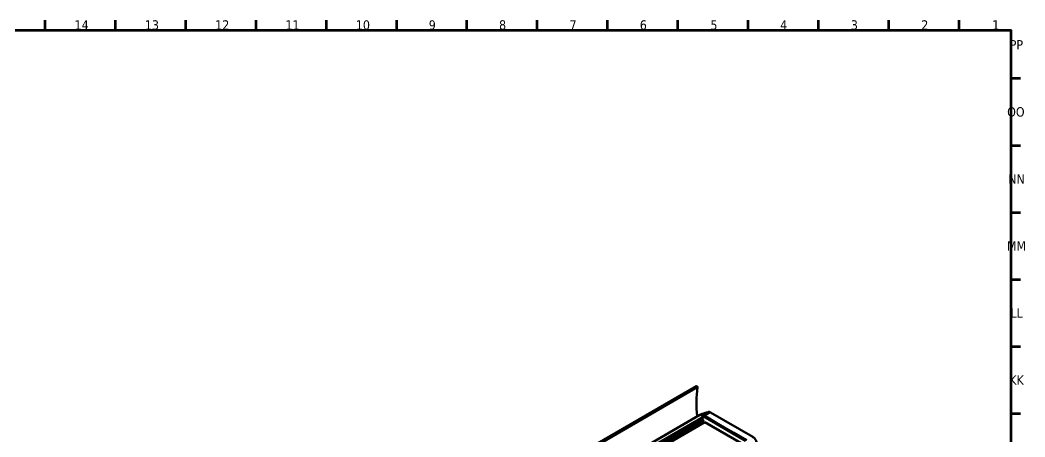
# Model space of a CAD drawing. Header units: millimetres. Extents: x 0 to 3000, y 0 to 3000.
# Drawn here: x 1923 to 2995, y 2546 to 2991 of the extents above; entities that cross this region are included whole.
import ezdxf

# ---------------------------------------------------------------- set-up
doc = ezdxf.new("R2010")
doc.units = ezdxf.units.MM
for name, color, linetype, lineweight in [('Border (ANSI)', 7, 'Continuous', 70), ('Visible (ANSI)', 7, 'Continuous', 50), ('Visible Narrow (ANSI)', 7, 'Continuous', 35)]:
    doc.layers.add(name, color=color, linetype=linetype, lineweight=lineweight)
doc.styles.add('Note Text (ANSI)', font='tahoma.ttf')

# ---------------------------------------------------------------- blocks, each defined once
blk = doc.blocks.new('Borders Default Border')
at = {"layer": 'Border (ANSI)'}
for p, q in [((1950, 2980), (1950, 2990.4)), ((2025, 2980), (2025, 2990.4)), ((2100, 2980), (2100, 2990.4)), ((2175, 2980), (2175, 2990.4)), ((2250, 2980), (2250, 2990.4)), ((2325, 2980), (2325, 2990.4)), ((2400, 2980), (2400, 2990.4)), ((2475, 2980), (2475, 2990.4)), ((2550, 2980), (2550, 2990.4)), ((2625, 2980), (2625, 2990.4)), ((2700, 2980), (2700, 2990.4)), ((2775, 2980), (2775, 2990.4)), ((2850, 2980), (2850, 2990.4)), ((2925, 2980), (2925, 2990.4)), ((2980, 2928.6), (2990.4, 2928.6)), ((2980, 2857.1), (2990.4, 2857.1)), ((2980, 2785.7), (2990.4, 2785.7)), ((2980, 2714.3), (2990.4, 2714.3)), ((2980, 2642.9), (2990.4, 2642.9)), ((2980, 2571.4), (2990.4, 2571.4))]:
    blk.add_line(p, q, dxfattribs=at)
at = {"layer": 'Border (ANSI)', "flags": 128}
blk.add_lwpolyline([(20, 20), (20, 2980), (2980, 2980), (2980, 20), (20, 20)], dxfattribs=at)
at = {"layer": 'Border (ANSI)', "char_height": 10, "attachment_point": 7, "style": 'Note Text (ANSI)'}
for s, insert in [('14', (1981.5, 2980.4)), ('13', (2056.5, 2980.2)), ('12', (2131.5, 2980.4)), ('11', (2206.5, 2980.4)), ('10', (2281.5, 2980.2)), ('9', (2359.2, 2980.2)), ('8', (2434.2, 2980.2)), ('7', (2509.4, 2980.4)), ('6', (2584.3, 2980.2)), ('5', (2659.6, 2980.2)), ('4', (2734, 2980.4)), ('3', (2809.4, 2980.2)), ('2', (2884.5, 2980.4)), ('1', (2960.2, 2980.4)), ('PP', (2978.8, 2959.3)), ('OO', (2976.1, 2887.6)), ('NN', (2977.2, 2816.4)), ('MM', (2975.8, 2745)), ('LL', (2979.6, 2673.6)), ('KK', (2978.3, 2602.1))]:
    blk.add_mtext(s, dxfattribs=dict(at, insert=insert))

msp = doc.modelspace()

# ---------------------------------------------------------------- linework, layer by layer
at = {"layer": 'Visible (ANSI)'}
for p, q in [((2644.6578, 2600.406), (1938.9653, 2192.9742)), ((2659.0285, 2572.2917), (2653.1985, 2569.167)), ((2705.0085, 2546.5015), (2659.8668, 2572.564)), ((2648.3129, 2569.818), (1941.2062, 2161.5697)), ((2652.0034, 2567.0376), (1944.8966, 2158.7893)), ((2652.1069, 2567.753), (1945.0001, 2159.4944)), ((1949.7304, 2155.8426), (2653.5532, 2562.1948)), ((2648.1863, 2569.8218), (2649.2469, 2570.4342)), ((2649.7238, 2566.3771), (2649.7237, 2566.3771)), ((2650.6927, 2565.8177), (2650.2916, 2566.0493)), ((2650.801, 2571.0177), (2650.801, 2571.0177)), ((2651.7534, 2564.3888), (2651.3998, 2564.593)), ((2652.8114, 2569.1134), (2651.7507, 2568.501)), ((2665.3484, 2560.6504), (2651.7507, 2568.501)), ((2652.1069, 2567.2665), (2652.1069, 2567.753)), ((2652.1069, 2563.7765), (2652.1069, 2561.3598)), ((2666.4091, 2561.2628), (2652.8114, 2569.1134)), ((2653.5532, 2562.1948), (2692.4908, 2539.7142)), ((2684.5316, 2550.7998), (2666.4091, 2561.2628)), ((2683.4709, 2550.1874), (2665.3484, 2560.6504)), ((2698.1292, 2542.9491), (2684.5316, 2550.7998)), ((2697.0686, 2542.3368), (2683.4709, 2550.1874))]:
    msp.add_line(p, q, dxfattribs=at)
for centre, major_axis, start_param, end_param in [((2729.4807, 2534.0245), (-60, 103.923), 0.614272364, 0.931642447), ((2645.1631, 2599.5308), (-0.5053, 0.8752), 3.755865018, 6.283185307), ((2649.3113, 2567.8733), (-1.125, 1.9486), 5.770873897, 6.527168954), ((2649.3129, 2568.0859), (-1, 1.7321), 5.6216365, 6.283185307), ((2650.6905, 2554.5131), (-8.885, 15.3893), 5.410637843, 5.6216365), ((2650.3719, 2568.4856), (-1.125, 1.9486), 5.665708272, 6.283185307), ((2651.409, 2552.3732), (10, -17.3205), 2.332026487, 2.509375692), ((2652.4696, 2552.9856), (-10, 17.3205), 5.473619141, 5.665708272), ((2650.6927, 2565.4095), (-0.25, 0.433), 3.926990817, 5.497787144), ((2651.3998, 2565.0012), (-0.25, 0.433), 0.785398163, 2.35619449), ((2651.7534, 2563.9806), (-0.25, 0.433), 3.926990817, 5.497787144), ((2651.7534, 2567.9468), (-0.25, 0.433), 3.952154337, 5.410638517), ((2651.7534, 2567.4706), (0.25, -0.433), 0, 0.785398163)]:
    msp.add_ellipse(centre, major_axis=major_axis, ratio=0.577350269, start_param=start_param, end_param=end_param, dxfattribs=at)
for points in [[(2650.801, 2571.0178), (2652.9188, 2571.6854), (2655.1091, 2572.2834), (2657.165, 2572.9261)], [(2649.8199, 2570.7097), (2650.1473, 2570.8124), (2650.4747, 2570.9149), (2650.801, 2571.0178)]]:
    msp.add_open_spline(points, degree=3, dxfattribs=at)
for points, knots in [([(2657.2114, 2572.9401), (2657.579, 2573.0474), (2657.9797, 2573.071), (2658.8646, 2572.9643), (2659.362, 2572.805), (2659.8522, 2572.5716)], [0.0072254415, 0.0072254415, 0.0072254415, 0.0072254415, 0.1779004506, 0.1779004506, 0.3804425331, 0.3804425331, 0.3804425331, 0.3804425331]), ([(2659.0282, 2572.2919), (2659.0546, 2572.3062), (2659.0822, 2572.3202), (2659.1108, 2572.334), (2659.1423, 2572.3492), (2659.1748, 2572.3642), (2659.2083, 2572.3792), (2659.272, 2572.4077), (2659.3389, 2572.4361), (2659.4088, 2572.4645), (2659.4787, 2572.4929), (2659.5517, 2572.5213), (2659.6274, 2572.5499)], [0, 0, 0, 0, 0.158615721, 0.158615721, 0.158615721, 0.333333333, 0.333333333, 0.333333333, 0.666666667, 0.666666667, 0.666666667, 1, 1, 1, 1]), ([(2659.8668, 2572.564), (2659.8646, 2572.5652), (2659.8625, 2572.5664), (2659.8603, 2572.5676), (2659.8254, 2572.5859), (2659.786, 2572.5915), (2659.7459, 2572.5873), (2659.7057, 2572.5832), (2659.6649, 2572.5697), (2659.6274, 2572.5499)], [0.4844692607, 0.4844692607, 0.4844692607, 0.4844692607, 0.5, 0.5, 0.5, 0.75, 0.75, 0.75, 0.9999701695, 0.9999701695, 0.9999701695, 0.9999701695]), ([(2649.5177, 2570.5287), (2649.5637, 2570.5737), (2649.6159, 2570.6131), (2649.7183, 2570.6717), (2649.7683, 2570.6935), (2649.8199, 2570.7097)], [0.05915150508, 0.05915150508, 0.05915150508, 0.05915150508, 0.08041851357, 0.08041851357, 0.09835659367, 0.09835659367, 0.09835659367, 0.09835659367]), ([(2653.1985, 2569.167), (2653.1943, 2569.1648), (2653.1902, 2569.1626), (2653.1401, 2569.1336), (2653.0947, 2569.0968), (2653.0373, 2569.0353), (2653.0225, 2569.0179), (2653.0083, 2568.9997)], [-0.08023302927, -0.08023302927, -0.08023302927, -0.08023302927, -0.07848627063, -0.07848627063, -0.05896049779, -0.05896049779, -0.05184135575, -0.05184135575, -0.05184135575, -0.05184135575]), ([(2704.7778, 2546.4823), (2704.7011, 2546.4242), (2704.6187, 2546.364), (2704.4622, 2546.258), (2704.3772, 2546.2038), (2704.2929, 2546.1582)], [0.00000189021, 0.00000189021, 0.00000189021, 0.00000189021, 0.03956256544, 0.03956256544, 0.0751405825, 0.0751405825, 0.0751405825, 0.0751405825]), ([(2705.0178, 2546.4956), (2705.0137, 2546.4984), (2705.0093, 2546.5011), (2704.9737, 2546.5204), (2704.9365, 2546.5265), (2704.8582, 2546.5172), (2704.8185, 2546.5039), (2704.7778, 2546.4823)], [0.0369371396, 0.0369371396, 0.0369371396, 0.0369371396, 0.03968758074, 0.03968758074, 0.058922503, 0.058922503, 0.0762133744, 0.0762133744, 0.0762133744, 0.0762133744]), ([(2705.0178, 2546.4956), (2705.6127, 2546.0922), (2706.2042, 2545.5718), (2707.2071, 2544.4263), (2707.6433, 2543.8019), (2708.3174, 2542.5706), (2708.5801, 2541.9559), (2708.9572, 2540.7851), (2709.0843, 2540.2173), (2709.1574, 2539.6724)], [0, 0, 0, 0, 0.2491532049, 0.2491532049, 0.4720382846, 0.4720382846, 0.6704755825, 0.6704755825, 0.8555235072, 0.8555235072, 0.8555235072, 0.8555235072])]:
    msp.add_open_spline(points, degree=3, knots=knots, dxfattribs=at)
at = {"layer": 'Visible Narrow (ANSI)'}
for p, q in [((1940.1747, 2191.552), (2645.8672, 2598.9838)), ((2704.7778, 2546.4823), (2659.6274, 2572.5499)), ((1942.0314, 2161.559), (2649.1382, 2569.8073)), ((1944.6773, 2160.0875), (2651.7841, 2568.3358)), ((1945.0001, 2159.0182), (2652.1069, 2567.2665)), ((1945.1627, 2158.4798), (2650.6927, 2565.8177)), ((1945.8698, 2158.0715), (2651.0462, 2565.2053)), ((2651.3998, 2564.593), (1946.5769, 2157.6633)), ((1946.9305, 2157.4591), (2651.7534, 2564.3888)), ((2652.1069, 2563.7765), (1947.6376, 2157.0509)), ((2650.106, 2570.4504), (2649.0516, 2569.8417)), ((2650.2653, 2570.6176), (2650.5989, 2570.4579)), ((2650.5989, 2570.4579), (2651.3148, 2570.8402)), ((2653.1984, 2569.167), (2698.4738, 2543.0273)), ((2666.4091, 2561.2628), (2665.3484, 2560.6504)), ((2684.5316, 2550.7998), (2683.4709, 2550.1874))]:
    msp.add_line(p, q, dxfattribs=at)
for centre, major_axis, ratio, start_param, end_param in [((2650.283, 2570.1866), (-0.2159, -0.451), 0.624447145, 3.845614322, 4.387503697), ((2650.6166, 2570.0269), (0.2159, 0.451), 0.624447145, 0.704033572, 1.189054264), ((2657.7734, 2469.4475), (59.536, -103.1193), 0.577350269, 2.410557266, 2.441509225)]:
    msp.add_ellipse(centre, major_axis=major_axis, ratio=ratio, start_param=start_param, end_param=end_param, dxfattribs=at)
for points, knots in [([(2651.3148, 2570.8402), (2651.5904, 2570.898), (2651.8666, 2570.9544), (2652.1433, 2571.0095), (2652.4343, 2571.0676), (2652.7259, 2571.1242), (2653.0178, 2571.1799), (2653.335, 2571.2403), (2653.6526, 2571.2995), (2653.9706, 2571.3579), (2654.3248, 2571.423), (2654.6795, 2571.487), (2655.0345, 2571.5508), (2655.0765, 2571.5583), (2655.1185, 2571.5658), (2655.1606, 2571.5734), (2655.5212, 2571.638), (2655.8821, 2571.7023), (2656.243, 2571.7671), (2656.7042, 2571.8499), (2657.1656, 2571.9334), (2657.6266, 2572.0195), (2658.0945, 2572.107), (2658.5619, 2572.1973), (2659.0282, 2572.2919)], [0, 0, 0, 0, 0.108279478, 0.108279478, 0.108279478, 0.22219319, 0.22219319, 0.22219319, 0.34592341, 0.34592341, 0.34592341, 0.483699108, 0.483699108, 0.483699108, 0.5, 0.5, 0.5, 0.639891201, 0.639891201, 0.639891201, 0.818614794, 0.818614794, 0.818614794, 1, 1, 1, 1]), ([(2657.165, 2572.926), (2657.1741, 2572.9289), (2657.1832, 2572.9317), (2657.1923, 2572.9344), (2657.2151, 2572.9412), (2657.2381, 2572.9476), (2657.2613, 2572.9537), (2657.4691, 2573.0083), (2657.6905, 2573.0334), (2657.9212, 2573.0292), (2657.9654, 2573.0283), (2658.0099, 2573.0265), (2658.0548, 2573.0235), (2658.2705, 2573.0093), (2658.4946, 2572.9706), (2658.7302, 2572.9054), (2658.7855, 2572.8901), (2658.8414, 2572.8733), (2658.8978, 2572.855), (2659.1323, 2572.779), (2659.3768, 2572.6769), (2659.6274, 2572.5499)], [0.5657003178, 0.5657003178, 0.5657003178, 0.5657003178, 0.5714285714, 0.5714285714, 0.5714285714, 0.585760246, 0.585760246, 0.585760246, 0.7142857143, 0.7142857143, 0.7142857143, 0.7388945377, 0.7388945377, 0.7388945377, 0.8571428571, 0.8571428571, 0.8571428571, 0.8848771735, 0.8848771735, 0.8848771735, 0.9999973328, 0.9999973328, 0.9999973328, 0.9999973328]), ([(2649.8199, 2570.7097), (2649.825, 2570.7113), (2649.83, 2570.7128), (2649.8351, 2570.7142), (2649.8518, 2570.7187), (2649.8686, 2570.7221), (2649.8851, 2570.7244), (2649.9362, 2570.7316), (2649.9846, 2570.7294), (2650.0354, 2570.719), (2650.046, 2570.7168), (2650.0568, 2570.7142), (2650.0677, 2570.7112), (2650.1307, 2570.694), (2650.1989, 2570.6625), (2650.2653, 2570.6176)], [0.5303970642, 0.5303970642, 0.5303970642, 0.5303970642, 0.5465085374, 0.5465085374, 0.5465085374, 0.6, 0.6, 0.6, 0.7652744699, 0.7652744699, 0.7652744699, 0.8, 0.8, 0.8, 0.9999975139, 0.9999975139, 0.9999975139, 0.9999975139]), ([(2650.801, 2571.0177), (2650.8964, 2571.0476), (2650.9879, 2571.0494), (2651.0691, 2571.025), (2651.1671, 2570.9956), (2651.2501, 2570.9288), (2651.3148, 2570.8402)], [0.5427684478, 0.5427684478, 0.5427684478, 0.5427684478, 0.75, 0.75, 0.75, 1, 1, 1, 1])]:
    msp.add_open_spline(points, degree=3, knots=knots, dxfattribs=at)
msp.add_open_spline([(2650.2653, 2570.6176), (2650.6152, 2570.6916), (2650.9651, 2570.7655), (2651.3148, 2570.8402)], degree=3, dxfattribs=at)

# ---------------------------------------------------------------- block references
msp.add_blockref('Borders Default Border', (0, 0))

doc.saveas('drawing.dxf')
